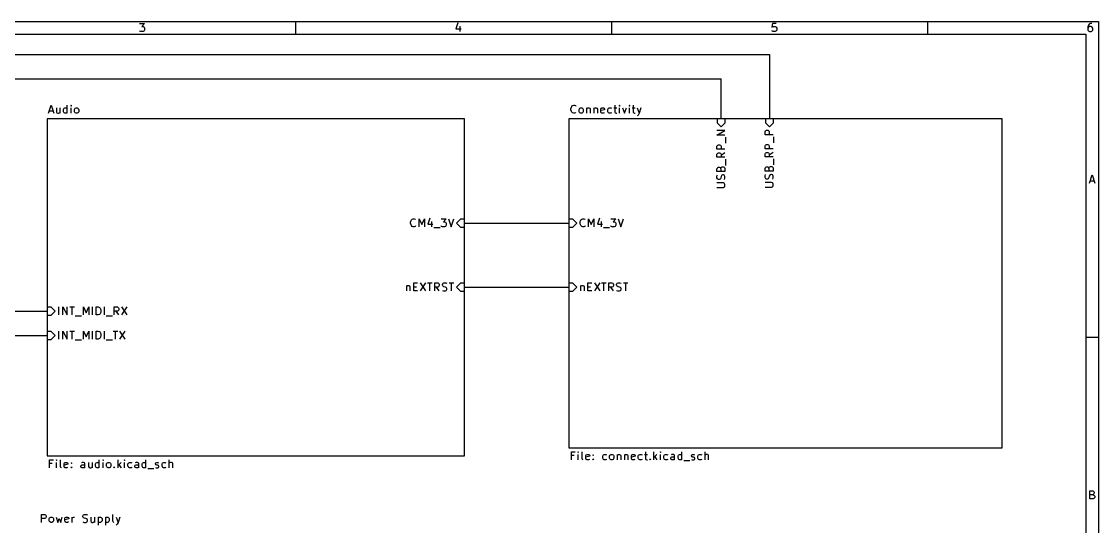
# Model space of a CAD drawing. Extents: x 0.4 to 11.3, y -7.9 to -0.4.
# Drawn here: x 4.59 to 11.3, y -3.54 to -0.39 of the extents above; entities that cross this region are included whole.
import ezdxf

# ---------------------------------------------------------------- set-up
doc = ezdxf.new("R2010")
doc.units = 0
doc.header["$MEASUREMENT"] = 0
for name, color, linetype in [('BROWN2', 54, 'CONTINUOUS'), ('CYAN2', 4, 'CONTINUOUS'), ('GREEN3', 91, 'CONTINUOUS'), ('RED2', 1, 'CONTINUOUS')]:
    doc.layers.add(name, color=color, linetype=linetype)

msp = doc.modelspace()

# ---------------------------------------------------------------- linework, layer by layer
at = {"layer": 'BROWN2', "linetype": 'CONTINUOUS'}
for p, q in [((8.016, -3.1251), (8.016, -3.0751)), ((8.016, -3.0751), (8.0398, -3.0751)), ((8.0589, -3.0751), (8.0565, -3.0774)), ((8.0565, -3.0774), (8.0589, -3.0798)), ((8.0613, -3.0774), (8.0589, -3.0751)), ((8.0589, -3.0751), (8.0589, -3.0798)), ((8.0589, -3.0798), (8.0613, -3.0774)), ((8.0827, -3.1179), (8.0827, -3.0751)), ((8.4779, -3.0751), (8.4779, -3.1179)), ((8.5303, -3.1251), (8.5303, -3.0751)), ((8.5708, -3.0751), (8.5684, -3.0774)), ((8.5684, -3.0774), (8.5708, -3.0798)), ((8.5732, -3.0774), (8.5708, -3.0751)), ((8.5708, -3.0751), (8.5708, -3.0798)), ((8.5708, -3.0798), (8.5732, -3.0774)), ((8.7041, -3.1251), (8.7041, -3.0751)), ((8.8493, -3.1251), (8.8493, -3.0751)), ((4.766, -3.1751), (4.766, -3.1251)), ((4.766, -3.1251), (4.7898, -3.1251)), ((4.7827, -3.1489), (4.766, -3.1489)), ((4.8089, -3.1251), (4.8065, -3.1274)), ((4.8065, -3.1274), (4.8089, -3.1298)), ((4.8113, -3.1274), (4.8089, -3.1251)), ((4.8089, -3.1251), (4.8089, -3.1298)), ((4.8089, -3.1298), (4.8113, -3.1274)), ((4.8089, -3.1751), (4.8089, -3.1417)), ((4.8327, -3.1679), (4.8327, -3.1251)), ((4.8565, -3.1489), (4.8589, -3.1441)), ((4.8565, -3.1679), (4.8565, -3.1489)), ((4.8589, -3.1441), (4.8636, -3.1417)), ((4.8636, -3.1417), (4.8732, -3.1417)), ((4.8732, -3.1417), (4.8779, -3.1441)), ((4.8779, -3.1441), (4.8803, -3.1489)), ((4.8803, -3.1489), (4.8803, -3.1536)), ((4.8994, -3.1465), (4.9017, -3.1441)), ((4.9017, -3.1489), (4.8994, -3.1465)), ((4.9017, -3.1441), (4.9041, -3.1465)), ((4.9017, -3.1441), (4.9017, -3.1489)), ((4.9041, -3.1465), (4.9017, -3.1489)), ((4.9684, -3.1417), (4.9636, -3.1441)), ((4.9779, -3.1417), (4.9684, -3.1417)), ((4.9827, -3.1441), (4.9779, -3.1417)), ((4.9851, -3.1489), (4.9827, -3.1441)), ((4.9851, -3.1751), (4.9851, -3.1489)), ((5.0089, -3.1417), (5.0089, -3.1679)), ((5.0303, -3.1417), (5.0303, -3.1751)), ((5.0517, -3.1513), (5.0541, -3.1465)), ((5.0517, -3.1655), (5.0517, -3.1513)), ((5.0541, -3.1465), (5.0565, -3.1441)), ((5.0565, -3.1441), (5.0613, -3.1417)), ((5.0613, -3.1417), (5.0708, -3.1417)), ((5.0708, -3.1417), (5.0755, -3.1441)), ((5.0755, -3.1751), (5.0755, -3.1251)), ((5.0993, -3.1251), (5.097, -3.1274)), ((5.097, -3.1274), (5.0993, -3.1298)), ((5.1017, -3.1274), (5.0993, -3.1251)), ((5.0993, -3.1251), (5.0993, -3.1298)), ((5.0993, -3.1298), (5.1017, -3.1274)), ((5.0993, -3.1751), (5.0993, -3.1417)), ((5.1208, -3.1513), (5.1232, -3.1465)), ((5.1208, -3.1655), (5.1208, -3.1513)), ((5.1232, -3.1465), (5.1255, -3.1441)), ((5.1255, -3.1441), (5.1303, -3.1417)), ((5.1303, -3.1417), (5.1374, -3.1417)), ((5.1374, -3.1417), (5.1422, -3.1441)), ((5.1422, -3.1441), (5.1446, -3.1465)), ((5.1446, -3.1465), (5.147, -3.1513)), ((5.147, -3.1513), (5.147, -3.1655)), ((5.1922, -3.1751), (5.1922, -3.1251)), ((5.2112, -3.1417), (5.1922, -3.1608)), ((5.2327, -3.1251), (5.2303, -3.1274)), ((5.2303, -3.1274), (5.2327, -3.1298)), ((5.2351, -3.1274), (5.2327, -3.1251)), ((5.2327, -3.1251), (5.2327, -3.1298)), ((5.2327, -3.1298), (5.2351, -3.1274)), ((5.2327, -3.1751), (5.2327, -3.1417)), ((5.2541, -3.1513), (5.2565, -3.1465)), ((5.2541, -3.1655), (5.2541, -3.1513)), ((5.2565, -3.1465), (5.2589, -3.1441)), ((5.2589, -3.1441), (5.2636, -3.1417)), ((5.2636, -3.1417), (5.2732, -3.1417)), ((5.2732, -3.1417), (5.2779, -3.1441)), ((5.3041, -3.1417), (5.2993, -3.1441)), ((5.3136, -3.1417), (5.3041, -3.1417)), ((5.3184, -3.1441), (5.3136, -3.1417)), ((5.3208, -3.1489), (5.3184, -3.1441)), ((5.3208, -3.1751), (5.3208, -3.1489)), ((5.3422, -3.1513), (5.3446, -3.1465)), ((5.3422, -3.1655), (5.3422, -3.1513)), ((5.3446, -3.1465), (5.347, -3.1441)), ((5.347, -3.1441), (5.3517, -3.1417)), ((5.3517, -3.1417), (5.3613, -3.1417)), ((5.3613, -3.1417), (5.366, -3.1441)), ((5.366, -3.1751), (5.366, -3.1251)), ((5.4255, -3.1489), (5.4279, -3.1441)), ((5.4255, -3.1513), (5.4255, -3.1489)), ((5.4279, -3.156), (5.4255, -3.1513)), ((5.4279, -3.1441), (5.4327, -3.1417)), ((5.4327, -3.1417), (5.4398, -3.1417)), ((5.4398, -3.1417), (5.4446, -3.1441)), ((5.466, -3.1513), (5.4684, -3.1465)), ((5.466, -3.1655), (5.466, -3.1513)), ((5.4684, -3.1465), (5.4708, -3.1441)), ((5.4708, -3.1441), (5.4755, -3.1417)), ((5.4755, -3.1417), (5.4851, -3.1417)), ((5.4851, -3.1417), (5.4898, -3.1441)), ((5.5112, -3.1751), (5.5112, -3.1251)), ((5.5136, -3.1441), (5.5112, -3.1465)), ((5.5184, -3.1417), (5.5136, -3.1441)), ((5.5255, -3.1417), (5.5184, -3.1417)), ((5.5303, -3.1441), (5.5255, -3.1417)), ((5.5327, -3.1489), (5.5303, -3.1441)), ((5.5327, -3.1751), (5.5327, -3.1489)), ((8.0327, -3.0989), (8.016, -3.0989)), ((8.0589, -3.1251), (8.0589, -3.0917)), ((8.0851, -3.1227), (8.0827, -3.1179)), ((8.0898, -3.1251), (8.0851, -3.1227)), ((8.1065, -3.0989), (8.1089, -3.0941)), ((8.1065, -3.1179), (8.1065, -3.0989)), ((8.1303, -3.1036), (8.1065, -3.1084)), ((8.1089, -3.1227), (8.1065, -3.1179)), ((8.1089, -3.0941), (8.1136, -3.0917)), ((8.1136, -3.1251), (8.1089, -3.1227)), ((8.1136, -3.0917), (8.1232, -3.0917)), ((8.1232, -3.1251), (8.1136, -3.1251)), ((8.1232, -3.0917), (8.1279, -3.0941)), ((8.1279, -3.1227), (8.1232, -3.1251)), ((8.1279, -3.0941), (8.1303, -3.0989)), ((8.1303, -3.0989), (8.1303, -3.1036)), ((8.1494, -3.0965), (8.1517, -3.0941)), ((8.1517, -3.0989), (8.1494, -3.0965)), ((8.1494, -3.1227), (8.1517, -3.1203)), ((8.1517, -3.1251), (8.1494, -3.1227)), ((8.1517, -3.0941), (8.1541, -3.0965)), ((8.1517, -3.0941), (8.1517, -3.0989)), ((8.1541, -3.0965), (8.1517, -3.0989)), ((8.1517, -3.1203), (8.1541, -3.1227)), ((8.1517, -3.1203), (8.1517, -3.1251)), ((8.1541, -3.1227), (8.1517, -3.1251)), ((8.2113, -3.1013), (8.2136, -3.0965)), ((8.2113, -3.1155), (8.2113, -3.1013)), ((8.2136, -3.1203), (8.2113, -3.1155)), ((8.2136, -3.0965), (8.216, -3.0941)), ((8.216, -3.1227), (8.2136, -3.1203)), ((8.216, -3.0941), (8.2208, -3.0917)), ((8.2208, -3.1251), (8.216, -3.1227)), ((8.2208, -3.0917), (8.2303, -3.0917)), ((8.2303, -3.1251), (8.2208, -3.1251)), ((8.2303, -3.0917), (8.2351, -3.0941)), ((8.2351, -3.1227), (8.2303, -3.1251)), ((8.2541, -3.1013), (8.2565, -3.0965)), ((8.2541, -3.1155), (8.2541, -3.1013)), ((8.2565, -3.1203), (8.2541, -3.1155)), ((8.2565, -3.0965), (8.2589, -3.0941)), ((8.2589, -3.1227), (8.2565, -3.1203)), ((8.2589, -3.0941), (8.2636, -3.0917)), ((8.2636, -3.1251), (8.2589, -3.1227)), ((8.2636, -3.0917), (8.2708, -3.0917)), ((8.2708, -3.1251), (8.2636, -3.1251)), ((8.2708, -3.0917), (8.2755, -3.0941)), ((8.2755, -3.1227), (8.2708, -3.1251)), ((8.2755, -3.0941), (8.2779, -3.0965)), ((8.2779, -3.1203), (8.2755, -3.1227)), ((8.2779, -3.0965), (8.2803, -3.1013)), ((8.2803, -3.1155), (8.2779, -3.1203)), ((8.2803, -3.1013), (8.2803, -3.1155)), ((8.3017, -3.0917), (8.3017, -3.1251)), ((8.3017, -3.0965), (8.3041, -3.0941)), ((8.3041, -3.0941), (8.3089, -3.0917)), ((8.3089, -3.0917), (8.316, -3.0917)), ((8.316, -3.0917), (8.3208, -3.0941)), ((8.3208, -3.0941), (8.3232, -3.0989)), ((8.3232, -3.0989), (8.3232, -3.1251)), ((8.347, -3.0917), (8.347, -3.1251)), ((8.347, -3.0965), (8.3493, -3.0941)), ((8.3493, -3.0941), (8.3541, -3.0917)), ((8.3541, -3.0917), (8.3613, -3.0917)), ((8.3613, -3.0917), (8.366, -3.0941)), ((8.366, -3.0941), (8.3684, -3.0989)), ((8.3684, -3.0989), (8.3684, -3.1251)), ((8.3898, -3.0989), (8.3922, -3.0941)), ((8.3898, -3.1179), (8.3898, -3.0989)), ((8.4136, -3.1036), (8.3898, -3.1084)), ((8.3922, -3.1227), (8.3898, -3.1179)), ((8.3922, -3.0941), (8.397, -3.0917)), ((8.397, -3.1251), (8.3922, -3.1227)), ((8.397, -3.0917), (8.4065, -3.0917)), ((8.4065, -3.1251), (8.397, -3.1251)), ((8.4065, -3.0917), (8.4112, -3.0941)), ((8.4112, -3.1227), (8.4065, -3.1251)), ((8.4112, -3.0941), (8.4136, -3.0989)), ((8.4136, -3.0989), (8.4136, -3.1036)), ((8.4327, -3.1013), (8.4351, -3.0965)), ((8.4327, -3.1155), (8.4327, -3.1013)), ((8.4351, -3.1203), (8.4327, -3.1155)), ((8.4351, -3.0965), (8.4374, -3.0941)), ((8.4374, -3.1227), (8.4351, -3.1203)), ((8.4374, -3.0941), (8.4422, -3.0917)), ((8.4422, -3.1251), (8.4374, -3.1227)), ((8.4422, -3.0917), (8.4517, -3.0917)), ((8.4517, -3.1251), (8.4422, -3.1251)), ((8.4517, -3.0917), (8.4565, -3.0941)), ((8.4565, -3.1227), (8.4517, -3.1251)), ((8.4708, -3.0917), (8.4898, -3.0917)), ((8.4779, -3.1179), (8.4803, -3.1227)), ((8.4803, -3.1227), (8.4851, -3.1251)), ((8.4851, -3.1251), (8.4898, -3.1251)), ((8.5041, -3.1227), (8.5065, -3.1203)), ((8.5065, -3.1251), (8.5041, -3.1227)), ((8.5065, -3.1203), (8.5089, -3.1227)), ((8.5065, -3.1203), (8.5065, -3.1251)), ((8.5089, -3.1227), (8.5065, -3.1251)), ((8.5493, -3.0917), (8.5303, -3.1108)), ((8.5351, -3.106), (8.5493, -3.1251)), ((8.5708, -3.1251), (8.5708, -3.0917)), ((8.5922, -3.1013), (8.5946, -3.0965)), ((8.5922, -3.1155), (8.5922, -3.1013)), ((8.5946, -3.1203), (8.5922, -3.1155)), ((8.5946, -3.0965), (8.597, -3.0941)), ((8.597, -3.1227), (8.5946, -3.1203)), ((8.597, -3.0941), (8.6017, -3.0917)), ((8.6017, -3.1251), (8.597, -3.1227)), ((8.6017, -3.0917), (8.6113, -3.0917)), ((8.6113, -3.1251), (8.6017, -3.1251)), ((8.6113, -3.0917), (8.616, -3.0941)), ((8.616, -3.1227), (8.6113, -3.1251)), ((8.6351, -3.1132), (8.6374, -3.1084)), ((8.6351, -3.1179), (8.6351, -3.1132)), ((8.6374, -3.1227), (8.6351, -3.1179)), ((8.6422, -3.0917), (8.6374, -3.0941)), ((8.6374, -3.1084), (8.6422, -3.106)), ((8.6422, -3.1251), (8.6374, -3.1227)), ((8.6517, -3.0917), (8.6422, -3.0917)), ((8.6422, -3.106), (8.6541, -3.106)), ((8.6541, -3.1251), (8.6422, -3.1251)), ((8.6565, -3.0941), (8.6517, -3.0917)), ((8.6541, -3.106), (8.6589, -3.1036)), ((8.6589, -3.1227), (8.6541, -3.1251)), ((8.6589, -3.0989), (8.6565, -3.0941)), ((8.6589, -3.1251), (8.6589, -3.0989)), ((8.6803, -3.1013), (8.6827, -3.0965)), ((8.6803, -3.1155), (8.6803, -3.1013)), ((8.6827, -3.1203), (8.6803, -3.1155)), ((8.6827, -3.0965), (8.6851, -3.0941)), ((8.6851, -3.1227), (8.6827, -3.1203)), ((8.6851, -3.0941), (8.6898, -3.0917)), ((8.6898, -3.1251), (8.6851, -3.1227)), ((8.6898, -3.0917), (8.6994, -3.0917)), ((8.6994, -3.1251), (8.6898, -3.1251)), ((8.6994, -3.0917), (8.7041, -3.0941)), ((8.7041, -3.1227), (8.6994, -3.1251)), ((8.716, -3.1298), (8.7541, -3.1298)), ((8.7636, -3.0989), (8.766, -3.0941)), ((8.7636, -3.1013), (8.7636, -3.0989)), ((8.766, -3.106), (8.7636, -3.1013)), ((8.7636, -3.1227), (8.7684, -3.1251)), ((8.766, -3.0941), (8.7708, -3.0917)), ((8.7708, -3.1084), (8.766, -3.106)), ((8.7684, -3.1251), (8.7779, -3.1251)), ((8.7708, -3.0917), (8.7779, -3.0917)), ((8.7779, -3.1084), (8.7708, -3.1084)), ((8.7779, -3.0917), (8.7827, -3.0941)), ((8.7827, -3.1108), (8.7779, -3.1084)), ((8.7779, -3.1251), (8.7827, -3.1227)), ((8.7851, -3.1155), (8.7827, -3.1108)), ((8.7827, -3.1227), (8.7851, -3.1179)), ((8.7851, -3.1179), (8.7851, -3.1155)), ((8.8041, -3.1013), (8.8065, -3.0965)), ((8.8041, -3.1155), (8.8041, -3.1013)), ((8.8065, -3.1203), (8.8041, -3.1155)), ((8.8065, -3.0965), (8.8089, -3.0941)), ((8.8089, -3.1227), (8.8065, -3.1203)), ((8.8089, -3.0941), (8.8136, -3.0917)), ((8.8136, -3.1251), (8.8089, -3.1227)), ((8.8136, -3.0917), (8.8232, -3.0917)), ((8.8232, -3.1251), (8.8136, -3.1251)), ((8.8232, -3.0917), (8.8279, -3.0941)), ((8.8279, -3.1227), (8.8232, -3.1251)), ((8.8517, -3.0941), (8.8493, -3.0965)), ((8.8565, -3.0917), (8.8517, -3.0941)), ((8.8636, -3.0917), (8.8565, -3.0917)), ((8.8684, -3.0941), (8.8636, -3.0917)), ((8.8708, -3.0989), (8.8684, -3.0941)), ((8.8708, -3.1251), (8.8708, -3.0989)), ((4.8351, -3.1727), (4.8327, -3.1679)), ((4.8398, -3.1751), (4.8351, -3.1727)), ((4.8803, -3.1536), (4.8565, -3.1584)), ((4.8589, -3.1727), (4.8565, -3.1679)), ((4.8636, -3.1751), (4.8589, -3.1727)), ((4.8732, -3.1751), (4.8636, -3.1751)), ((4.8779, -3.1727), (4.8732, -3.1751)), ((4.8994, -3.1727), (4.9017, -3.1703)), ((4.9017, -3.1751), (4.8994, -3.1727)), ((4.9017, -3.1703), (4.9041, -3.1727)), ((4.9017, -3.1703), (4.9017, -3.1751)), ((4.9041, -3.1727), (4.9017, -3.1751)), ((4.9613, -3.1632), (4.9636, -3.1584)), ((4.9613, -3.1679), (4.9613, -3.1632)), ((4.9636, -3.1727), (4.9613, -3.1679)), ((4.9636, -3.1584), (4.9684, -3.156)), ((4.9684, -3.1751), (4.9636, -3.1727)), ((4.9684, -3.156), (4.9803, -3.156)), ((4.9803, -3.1751), (4.9684, -3.1751)), ((4.9803, -3.156), (4.9851, -3.1536)), ((4.9851, -3.1727), (4.9803, -3.1751)), ((5.0089, -3.1679), (5.0113, -3.1727)), ((5.0113, -3.1727), (5.016, -3.1751)), ((5.016, -3.1751), (5.0232, -3.1751)), ((5.0232, -3.1751), (5.0279, -3.1727)), ((5.0279, -3.1727), (5.0303, -3.1703)), ((5.0541, -3.1703), (5.0517, -3.1655)), ((5.0565, -3.1727), (5.0541, -3.1703)), ((5.0613, -3.1751), (5.0565, -3.1727)), ((5.0708, -3.1751), (5.0613, -3.1751)), ((5.0755, -3.1727), (5.0708, -3.1751)), ((5.1232, -3.1703), (5.1208, -3.1655)), ((5.1255, -3.1727), (5.1232, -3.1703)), ((5.1303, -3.1751), (5.1255, -3.1727)), ((5.1374, -3.1751), (5.1303, -3.1751)), ((5.1422, -3.1727), (5.1374, -3.1751)), ((5.1446, -3.1703), (5.1422, -3.1727)), ((5.147, -3.1655), (5.1446, -3.1703)), ((5.166, -3.1727), (5.1684, -3.1703)), ((5.1684, -3.1751), (5.166, -3.1727)), ((5.1684, -3.1703), (5.1708, -3.1727)), ((5.1684, -3.1703), (5.1684, -3.1751)), ((5.1708, -3.1727), (5.1684, -3.1751)), ((5.197, -3.156), (5.2112, -3.1751)), ((5.2565, -3.1703), (5.2541, -3.1655)), ((5.2589, -3.1727), (5.2565, -3.1703)), ((5.2636, -3.1751), (5.2589, -3.1727)), ((5.2732, -3.1751), (5.2636, -3.1751)), ((5.2779, -3.1727), (5.2732, -3.1751)), ((5.297, -3.1632), (5.2993, -3.1584)), ((5.297, -3.1679), (5.297, -3.1632)), ((5.2993, -3.1727), (5.297, -3.1679)), ((5.2993, -3.1584), (5.3041, -3.156)), ((5.3041, -3.1751), (5.2993, -3.1727)), ((5.3041, -3.156), (5.316, -3.156)), ((5.316, -3.1751), (5.3041, -3.1751)), ((5.316, -3.156), (5.3208, -3.1536)), ((5.3208, -3.1727), (5.316, -3.1751)), ((5.3446, -3.1703), (5.3422, -3.1655)), ((5.347, -3.1727), (5.3446, -3.1703)), ((5.3517, -3.1751), (5.347, -3.1727)), ((5.3613, -3.1751), (5.3517, -3.1751)), ((5.366, -3.1727), (5.3613, -3.1751)), ((5.3779, -3.1798), (5.416, -3.1798)), ((5.4255, -3.1727), (5.4303, -3.1751)), ((5.4327, -3.1584), (5.4279, -3.156)), ((5.4303, -3.1751), (5.4398, -3.1751)), ((5.4398, -3.1584), (5.4327, -3.1584)), ((5.4446, -3.1608), (5.4398, -3.1584)), ((5.4398, -3.1751), (5.4446, -3.1727)), ((5.447, -3.1655), (5.4446, -3.1608)), ((5.4446, -3.1727), (5.447, -3.1679)), ((5.447, -3.1679), (5.447, -3.1655)), ((5.4684, -3.1703), (5.466, -3.1655)), ((5.4708, -3.1727), (5.4684, -3.1703)), ((5.4755, -3.1751), (5.4708, -3.1727)), ((5.4851, -3.1751), (5.4755, -3.1751)), ((5.4898, -3.1727), (5.4851, -3.1751))]:
    msp.add_line(p, q, dxfattribs=at)
at = {"layer": 'CYAN2', "linetype": 'CONTINUOUS'}
for p, q in [((4.7589, -0.9655), (4.7755, -0.9155)), ((4.7755, -0.9155), (4.7922, -0.9655)), ((4.8089, -0.9322), (4.8089, -0.9584)), ((4.8303, -0.9322), (4.8303, -0.9655)), ((4.8517, -0.9417), (4.8541, -0.937)), ((4.8541, -0.937), (4.8565, -0.9346)), ((4.8565, -0.9346), (4.8613, -0.9322)), ((4.8613, -0.9322), (4.8708, -0.9322)), ((4.8708, -0.9322), (4.8755, -0.9346)), ((4.8755, -0.9655), (4.8755, -0.9155)), ((4.8993, -0.9155), (4.897, -0.9179)), ((4.897, -0.9179), (4.8993, -0.9203)), ((4.9017, -0.9179), (4.8993, -0.9155)), ((4.8993, -0.9155), (4.8993, -0.9203)), ((4.8993, -0.9203), (4.9017, -0.9179)), ((4.8993, -0.9655), (4.8993, -0.9322)), ((4.9208, -0.9417), (4.9232, -0.937)), ((4.9232, -0.937), (4.9255, -0.9346)), ((4.9255, -0.9346), (4.9303, -0.9322)), ((4.9303, -0.9322), (4.9374, -0.9322)), ((4.9374, -0.9322), (4.9422, -0.9346)), ((4.9422, -0.9346), (4.9446, -0.937)), ((4.9446, -0.937), (4.947, -0.9417)), ((8.0136, -0.937), (8.016, -0.9274)), ((8.0136, -0.9441), (8.0136, -0.937)), ((8.016, -0.9274), (8.0184, -0.9227)), ((8.0184, -0.9227), (8.0232, -0.9179)), ((8.0232, -0.9179), (8.0303, -0.9155)), ((8.0303, -0.9155), (8.0351, -0.9155)), ((8.0351, -0.9155), (8.0422, -0.9179)), ((8.0422, -0.9179), (8.0446, -0.9203)), ((8.0636, -0.9417), (8.066, -0.937)), ((8.066, -0.937), (8.0684, -0.9346)), ((8.0684, -0.9346), (8.0732, -0.9322)), ((8.0732, -0.9322), (8.0803, -0.9322)), ((8.0803, -0.9322), (8.0851, -0.9346)), ((8.0851, -0.9346), (8.0874, -0.937)), ((8.0874, -0.937), (8.0898, -0.9417)), ((8.1112, -0.9322), (8.1112, -0.9655)), ((8.1112, -0.937), (8.1136, -0.9346)), ((8.1136, -0.9346), (8.1184, -0.9322)), ((8.1184, -0.9322), (8.1255, -0.9322)), ((8.1255, -0.9322), (8.1303, -0.9346)), ((8.1303, -0.9346), (8.1327, -0.9393)), ((8.1565, -0.9322), (8.1565, -0.9655)), ((8.1565, -0.937), (8.1589, -0.9346)), ((8.1589, -0.9346), (8.1636, -0.9322)), ((8.1636, -0.9322), (8.1708, -0.9322)), ((8.1708, -0.9322), (8.1755, -0.9346)), ((8.1755, -0.9346), (8.1779, -0.9393)), ((8.1993, -0.9393), (8.2017, -0.9346)), ((8.2017, -0.9346), (8.2065, -0.9322)), ((8.2065, -0.9322), (8.216, -0.9322)), ((8.216, -0.9322), (8.2208, -0.9346)), ((8.2208, -0.9346), (8.2231, -0.9393)), ((8.2422, -0.9417), (8.2446, -0.937)), ((8.2446, -0.937), (8.247, -0.9346)), ((8.247, -0.9346), (8.2517, -0.9322)), ((8.2517, -0.9322), (8.2612, -0.9322)), ((8.2612, -0.9322), (8.266, -0.9346)), ((8.2803, -0.9322), (8.2993, -0.9322)), ((8.2874, -0.9155), (8.2874, -0.9584)), ((8.316, -0.9155), (8.3136, -0.9179)), ((8.3136, -0.9179), (8.316, -0.9203)), ((8.3184, -0.9179), (8.316, -0.9155)), ((8.316, -0.9155), (8.316, -0.9203)), ((8.316, -0.9203), (8.3184, -0.9179)), ((8.316, -0.9655), (8.316, -0.9322)), ((8.3351, -0.9322), (8.347, -0.9655)), ((8.347, -0.9655), (8.3589, -0.9322)), ((8.3779, -0.9155), (8.3755, -0.9179)), ((8.3755, -0.9179), (8.3779, -0.9203)), ((8.3803, -0.9179), (8.3779, -0.9155)), ((8.3779, -0.9155), (8.3779, -0.9203)), ((8.3779, -0.9203), (8.3803, -0.9179)), ((8.3779, -0.9655), (8.3779, -0.9322)), ((8.3946, -0.9322), (8.4136, -0.9322)), ((8.4017, -0.9155), (8.4017, -0.9584)), ((8.4255, -0.9322), (8.4374, -0.9655)), ((8.4493, -0.9322), (8.4374, -0.9655)), ((4.7636, -0.9513), (4.7874, -0.9513)), ((4.8089, -0.9584), (4.8113, -0.9632)), ((4.8113, -0.9632), (4.816, -0.9655)), ((4.816, -0.9655), (4.8232, -0.9655)), ((4.8232, -0.9655), (4.8279, -0.9632)), ((4.8279, -0.9632), (4.8303, -0.9608)), ((4.8517, -0.956), (4.8517, -0.9417)), ((4.8541, -0.9608), (4.8517, -0.956)), ((4.8565, -0.9632), (4.8541, -0.9608)), ((4.8613, -0.9655), (4.8565, -0.9632)), ((4.8708, -0.9655), (4.8613, -0.9655)), ((4.8755, -0.9632), (4.8708, -0.9655)), ((4.9208, -0.956), (4.9208, -0.9417)), ((4.9232, -0.9608), (4.9208, -0.956)), ((4.9255, -0.9632), (4.9232, -0.9608)), ((4.9303, -0.9655), (4.9255, -0.9632)), ((4.9374, -0.9655), (4.9303, -0.9655)), ((4.9422, -0.9632), (4.9374, -0.9655)), ((4.9446, -0.9608), (4.9422, -0.9632)), ((4.947, -0.956), (4.9446, -0.9608)), ((4.947, -0.9417), (4.947, -0.956)), ((8.016, -0.9536), (8.0136, -0.9441)), ((8.0184, -0.9584), (8.016, -0.9536)), ((8.0232, -0.9632), (8.0184, -0.9584)), ((8.0303, -0.9655), (8.0232, -0.9632)), ((8.0351, -0.9655), (8.0303, -0.9655)), ((8.0422, -0.9632), (8.0351, -0.9655)), ((8.0446, -0.9608), (8.0422, -0.9632)), ((8.0636, -0.956), (8.0636, -0.9417)), ((8.066, -0.9608), (8.0636, -0.956)), ((8.0684, -0.9632), (8.066, -0.9608)), ((8.0732, -0.9655), (8.0684, -0.9632)), ((8.0803, -0.9655), (8.0732, -0.9655)), ((8.0851, -0.9632), (8.0803, -0.9655)), ((8.0874, -0.9608), (8.0851, -0.9632)), ((8.0898, -0.956), (8.0874, -0.9608)), ((8.0898, -0.9417), (8.0898, -0.956)), ((8.1327, -0.9393), (8.1327, -0.9655)), ((8.1779, -0.9393), (8.1779, -0.9655)), ((8.1993, -0.9584), (8.1993, -0.9393)), ((8.2231, -0.9441), (8.1993, -0.9489)), ((8.2017, -0.9632), (8.1993, -0.9584)), ((8.2065, -0.9655), (8.2017, -0.9632)), ((8.216, -0.9655), (8.2065, -0.9655)), ((8.2208, -0.9632), (8.216, -0.9655)), ((8.2231, -0.9393), (8.2231, -0.9441)), ((8.2422, -0.956), (8.2422, -0.9417)), ((8.2446, -0.9608), (8.2422, -0.956)), ((8.247, -0.9632), (8.2446, -0.9608)), ((8.2517, -0.9655), (8.247, -0.9632)), ((8.2612, -0.9655), (8.2517, -0.9655)), ((8.266, -0.9632), (8.2612, -0.9655)), ((8.2874, -0.9584), (8.2898, -0.9632)), ((8.2898, -0.9632), (8.2946, -0.9655)), ((8.2946, -0.9655), (8.2993, -0.9655)), ((8.4017, -0.9584), (8.4041, -0.9632)), ((8.4041, -0.9632), (8.4089, -0.9655)), ((8.4089, -0.9655), (8.4136, -0.9655)), ((8.4303, -0.9798), (8.4255, -0.9822)), ((8.4327, -0.9774), (8.4303, -0.9798)), ((8.4374, -0.9655), (8.4327, -0.9774)), ((8.975, -1), (8.925, -1)), ((8.925, -1), (8.925, -1.025)), ((8.975, -1.025), (8.975, -1)), ((9.275, -1), (9.225, -1)), ((9.225, -1), (9.225, -1.025)), ((9.275, -1.025), (9.275, -1)), ((8.925, -1.025), (8.95, -1.05)), ((8.95, -1.05), (8.975, -1.025)), ((9.225, -1.025), (9.25, -1.05)), ((9.2276, -1.0735), (9.2323, -1.0711)), ((9.2323, -1.0711), (9.2395, -1.0711)), ((9.2395, -1.0711), (9.2442, -1.0735)), ((9.25, -1.05), (9.275, -1.025)), ((8.9228, -1.1021), (8.9728, -1.0735)), ((8.9728, -1.0735), (8.9228, -1.0735)), ((8.9728, -1.1021), (8.9228, -1.1021)), ((8.9776, -1.1521), (8.9776, -1.114)), ((9.2228, -1.0807), (9.2252, -1.0759)), ((9.2228, -1.0997), (9.2228, -1.0807)), ((9.2728, -1.0997), (9.2228, -1.0997)), ((9.2252, -1.0759), (9.2276, -1.0735)), ((9.2442, -1.0735), (9.2466, -1.0759)), ((9.2466, -1.0759), (9.249, -1.0807)), ((9.249, -1.0807), (9.249, -1.0997)), ((9.2776, -1.1497), (9.2776, -1.1116)), ((8.9228, -1.1711), (8.9252, -1.1664)), ((8.9228, -1.1902), (8.9228, -1.1711)), ((8.9728, -1.1902), (8.9228, -1.1902)), ((8.9252, -1.1664), (8.9276, -1.164)), ((8.9276, -1.164), (8.9323, -1.1616)), ((8.9323, -1.1616), (8.9395, -1.1616)), ((8.9395, -1.1616), (8.9442, -1.164)), ((8.9442, -1.164), (8.9466, -1.1664)), ((8.9466, -1.1664), (8.949, -1.1711)), ((8.949, -1.1711), (8.949, -1.1902)), ((9.2228, -1.1688), (9.2252, -1.164)), ((9.2228, -1.1878), (9.2228, -1.1688)), ((9.2728, -1.1878), (9.2228, -1.1878)), ((9.2252, -1.164), (9.2276, -1.1616)), ((9.2276, -1.1616), (9.2323, -1.1592)), ((9.2323, -1.1592), (9.2395, -1.1592)), ((9.2395, -1.1592), (9.2442, -1.1616)), ((9.2442, -1.1616), (9.2466, -1.164)), ((9.2466, -1.164), (9.249, -1.1688)), ((9.249, -1.1688), (9.249, -1.1878)), ((8.9228, -1.2211), (8.9252, -1.2164)), ((8.9228, -1.2402), (8.9228, -1.2211)), ((8.9728, -1.2402), (8.9228, -1.2402)), ((8.9252, -1.2164), (8.9276, -1.214)), ((8.9276, -1.214), (8.9323, -1.2116)), ((8.9323, -1.2116), (8.9395, -1.2116)), ((8.9395, -1.2116), (8.9442, -1.214)), ((8.9442, -1.214), (8.9466, -1.2164)), ((8.9466, -1.2164), (8.949, -1.2211)), ((8.9728, -1.2116), (8.949, -1.2283)), ((8.949, -1.2211), (8.949, -1.2402)), ((8.9776, -1.2902), (8.9776, -1.2521)), ((9.2228, -1.2188), (9.2252, -1.214)), ((9.2228, -1.2378), (9.2228, -1.2188)), ((9.2728, -1.2378), (9.2228, -1.2378)), ((9.2252, -1.214), (9.2276, -1.2116)), ((9.2276, -1.2116), (9.2323, -1.2092)), ((9.2323, -1.2092), (9.2395, -1.2092)), ((9.2395, -1.2092), (9.2442, -1.2116)), ((9.2442, -1.2116), (9.2466, -1.214)), ((9.2466, -1.214), (9.249, -1.2188)), ((9.2728, -1.2092), (9.249, -1.2259)), ((9.249, -1.2188), (9.249, -1.2378)), ((9.2776, -1.2878), (9.2776, -1.2497)), ((8.9228, -1.3116), (8.9252, -1.3068)), ((8.9228, -1.3283), (8.9228, -1.3116)), ((8.9728, -1.3283), (8.9228, -1.3283)), ((8.9252, -1.3068), (8.9276, -1.3045)), ((8.9276, -1.3045), (8.9323, -1.3021)), ((8.9323, -1.3021), (8.9371, -1.3021)), ((8.9371, -1.3021), (8.9419, -1.3045)), ((8.9419, -1.3045), (8.9442, -1.3068)), ((8.9442, -1.3068), (8.9466, -1.3116)), ((8.9466, -1.3116), (8.949, -1.3045)), ((8.9466, -1.3116), (8.9466, -1.3283)), ((8.949, -1.3045), (8.9514, -1.3021)), ((8.9514, -1.3021), (8.9561, -1.2997)), ((8.9561, -1.2997), (8.9633, -1.2997)), ((8.9633, -1.2997), (8.968, -1.3021)), ((8.968, -1.3021), (8.9704, -1.3045)), ((8.9704, -1.3045), (8.9728, -1.3092)), ((8.9728, -1.3092), (8.9728, -1.3283)), ((9.2228, -1.3092), (9.2252, -1.3045)), ((9.2228, -1.3259), (9.2228, -1.3092)), ((9.2728, -1.3259), (9.2228, -1.3259)), ((9.2252, -1.3045), (9.2276, -1.3021)), ((9.2276, -1.3021), (9.2323, -1.2997)), ((9.2323, -1.2997), (9.2371, -1.2997)), ((9.2371, -1.2997), (9.2419, -1.3021)), ((9.2419, -1.3021), (9.2442, -1.3045)), ((9.2442, -1.3045), (9.2466, -1.3092)), ((9.2466, -1.3092), (9.249, -1.3021)), ((9.2466, -1.3092), (9.2466, -1.3259)), ((9.249, -1.3021), (9.2514, -1.2997)), ((9.2514, -1.2997), (9.2561, -1.2973)), ((9.2561, -1.2973), (9.2633, -1.2973)), ((9.2633, -1.2973), (9.268, -1.2997)), ((9.268, -1.2997), (9.2704, -1.3021)), ((9.2704, -1.3021), (9.2728, -1.3068)), ((9.2728, -1.3068), (9.2728, -1.3259)), ((8.9228, -1.3568), (8.9252, -1.3497)), ((8.9228, -1.3687), (8.9228, -1.3568)), ((8.9252, -1.3735), (8.9228, -1.3687)), ((8.9633, -1.3997), (8.9228, -1.3997)), ((8.9276, -1.3759), (8.9252, -1.3735)), ((8.9323, -1.3783), (8.9276, -1.3759)), ((8.9371, -1.3783), (8.9323, -1.3783)), ((8.9419, -1.3759), (8.9371, -1.3783)), ((8.9442, -1.3735), (8.9419, -1.3759)), ((8.9466, -1.3687), (8.9442, -1.3735)), ((8.949, -1.3592), (8.9466, -1.3687)), ((8.9514, -1.3545), (8.949, -1.3592)), ((8.9538, -1.3521), (8.9514, -1.3545)), ((8.9585, -1.3497), (8.9538, -1.3521)), ((8.9633, -1.3497), (8.9585, -1.3497)), ((8.968, -1.3521), (8.9633, -1.3497)), ((8.968, -1.4021), (8.9633, -1.3997)), ((8.9704, -1.3545), (8.968, -1.3521)), ((8.9704, -1.4045), (8.968, -1.4021)), ((8.9728, -1.3592), (8.9704, -1.3545)), ((8.9704, -1.3783), (8.9728, -1.3711)), ((8.9728, -1.4092), (8.9704, -1.4045)), ((8.9728, -1.3711), (8.9728, -1.3592)), ((9.2228, -1.3545), (9.2252, -1.3473)), ((9.2228, -1.3664), (9.2228, -1.3545)), ((9.2252, -1.3711), (9.2228, -1.3664)), ((9.2633, -1.3973), (9.2228, -1.3973)), ((9.2276, -1.3735), (9.2252, -1.3711)), ((9.2323, -1.3759), (9.2276, -1.3735)), ((9.2371, -1.3759), (9.2323, -1.3759)), ((9.2419, -1.3735), (9.2371, -1.3759)), ((9.2442, -1.3711), (9.2419, -1.3735)), ((9.2466, -1.3664), (9.2442, -1.3711)), ((9.249, -1.3568), (9.2466, -1.3664)), ((9.2514, -1.3521), (9.249, -1.3568)), ((9.2538, -1.3497), (9.2514, -1.3521)), ((9.2585, -1.3473), (9.2538, -1.3497)), ((9.2633, -1.3473), (9.2585, -1.3473)), ((9.268, -1.3497), (9.2633, -1.3473)), ((9.268, -1.3997), (9.2633, -1.3973)), ((9.2704, -1.3521), (9.268, -1.3497)), ((9.2704, -1.4021), (9.268, -1.3997)), ((9.2728, -1.3568), (9.2704, -1.3521)), ((9.2704, -1.3759), (9.2728, -1.3687)), ((9.2728, -1.4068), (9.2704, -1.4021)), ((9.2728, -1.3687), (9.2728, -1.3568)), ((9.2728, -1.4164), (9.2728, -1.4068)), ((8.9228, -1.4283), (8.9633, -1.4283)), ((8.9633, -1.4283), (8.968, -1.4259)), ((8.968, -1.4259), (8.9704, -1.4235)), ((8.9704, -1.4235), (8.9728, -1.4188)), ((8.9728, -1.4188), (8.9728, -1.4092)), ((9.2228, -1.4259), (9.2633, -1.4259)), ((9.2633, -1.4259), (9.268, -1.4235)), ((9.268, -1.4235), (9.2704, -1.4211)), ((9.2704, -1.4211), (9.2728, -1.4164)), ((7.0146, -1.6442), (7.017, -1.6347)), ((7.0146, -1.6514), (7.0146, -1.6442)), ((7.017, -1.6609), (7.0146, -1.6514)), ((7.017, -1.6347), (7.0193, -1.6299)), ((7.0193, -1.6657), (7.017, -1.6609)), ((7.0193, -1.6299), (7.0241, -1.6252)), ((7.0241, -1.6704), (7.0193, -1.6657)), ((7.0241, -1.6252), (7.0312, -1.6228)), ((7.0312, -1.6728), (7.0241, -1.6704)), ((7.0312, -1.6228), (7.036, -1.6228)), ((7.036, -1.6728), (7.0312, -1.6728)), ((7.036, -1.6228), (7.0432, -1.6252)), ((7.0432, -1.6704), (7.036, -1.6728)), ((7.0432, -1.6252), (7.0455, -1.6276)), ((7.0455, -1.668), (7.0432, -1.6704)), ((7.067, -1.6728), (7.067, -1.6228)), ((7.067, -1.6228), (7.0836, -1.6585)), ((7.0836, -1.6585), (7.1003, -1.6228)), ((7.1003, -1.6228), (7.1003, -1.6728)), ((7.1336, -1.6204), (7.1217, -1.6561)), ((7.1217, -1.6561), (7.1527, -1.6561)), ((7.1455, -1.6395), (7.1455, -1.6728)), ((7.2051, -1.6228), (7.236, -1.6228)), ((7.2074, -1.6704), (7.2051, -1.668)), ((7.2122, -1.6728), (7.2074, -1.6704)), ((7.2265, -1.6728), (7.2122, -1.6728)), ((7.236, -1.6228), (7.2193, -1.6419)), ((7.2193, -1.6419), (7.2265, -1.6419)), ((7.2265, -1.6419), (7.2312, -1.6442)), ((7.2312, -1.6704), (7.2265, -1.6728)), ((7.2312, -1.6442), (7.2336, -1.6466)), ((7.2336, -1.668), (7.2312, -1.6704)), ((7.2336, -1.6466), (7.236, -1.6514)), ((7.236, -1.6633), (7.2336, -1.668)), ((7.236, -1.6514), (7.236, -1.6633)), ((7.2503, -1.6228), (7.267, -1.6728)), ((7.267, -1.6728), (7.2836, -1.6228)), ((7.325, -1.625), (7.3, -1.65)), ((7.3, -1.65), (7.325, -1.675)), ((7.35, -1.625), (7.325, -1.625)), ((7.325, -1.675), (7.35, -1.675)), ((7.35, -1.675), (7.35, -1.625)), ((8.025, -1.625), (8, -1.625)), ((8, -1.625), (8, -1.675)), ((8, -1.675), (8.025, -1.675)), ((8.05, -1.65), (8.025, -1.625)), ((8.025, -1.675), (8.05, -1.65)), ((8.0711, -1.6442), (8.0735, -1.6347)), ((8.0711, -1.6514), (8.0711, -1.6442)), ((8.0735, -1.6609), (8.0711, -1.6514)), ((8.0735, -1.6347), (8.0759, -1.6299)), ((8.0759, -1.6657), (8.0735, -1.6609)), ((8.0759, -1.6299), (8.0807, -1.6252)), ((8.0807, -1.6704), (8.0759, -1.6657)), ((8.0807, -1.6252), (8.0878, -1.6228)), ((8.0878, -1.6728), (8.0807, -1.6704)), ((8.0878, -1.6228), (8.0926, -1.6228)), ((8.0926, -1.6728), (8.0878, -1.6728)), ((8.0926, -1.6228), (8.0997, -1.6252)), ((8.0997, -1.6704), (8.0926, -1.6728)), ((8.0997, -1.6252), (8.1021, -1.6276)), ((8.1021, -1.668), (8.0997, -1.6704)), ((8.1235, -1.6728), (8.1235, -1.6228)), ((8.1235, -1.6228), (8.1402, -1.6585)), ((8.1402, -1.6585), (8.1568, -1.6228)), ((8.1568, -1.6228), (8.1568, -1.6728)), ((8.1902, -1.6204), (8.1783, -1.6561)), ((8.1783, -1.6561), (8.2092, -1.6561)), ((8.2021, -1.6395), (8.2021, -1.6728)), ((8.2616, -1.6228), (8.2926, -1.6228)), ((8.264, -1.6704), (8.2616, -1.668)), ((8.2687, -1.6728), (8.264, -1.6704)), ((8.283, -1.6728), (8.2687, -1.6728)), ((8.2926, -1.6228), (8.2759, -1.6419)), ((8.2759, -1.6419), (8.283, -1.6419)), ((8.283, -1.6419), (8.2878, -1.6442)), ((8.2878, -1.6704), (8.283, -1.6728)), ((8.2878, -1.6442), (8.2902, -1.6466)), ((8.2902, -1.668), (8.2878, -1.6704)), ((8.2902, -1.6466), (8.2926, -1.6514)), ((8.2926, -1.6633), (8.2902, -1.668)), ((8.2926, -1.6514), (8.2926, -1.6633)), ((8.3068, -1.6228), (8.3235, -1.6728)), ((8.3235, -1.6728), (8.3402, -1.6228)), ((7.1598, -1.6776), (7.1979, -1.6776)), ((8.2164, -1.6776), (8.2545, -1.6776)), ((6.9884, -2.0395), (6.9884, -2.0728)), ((6.9884, -2.0442), (6.9908, -2.0419)), ((6.9908, -2.0419), (6.9955, -2.0395)), ((6.9955, -2.0395), (7.0027, -2.0395)), ((7.0027, -2.0395), (7.0074, -2.0419)), ((7.0074, -2.0419), (7.0098, -2.0466)), ((7.0098, -2.0466), (7.0098, -2.0728)), ((7.0336, -2.0728), (7.0336, -2.0228)), ((7.0336, -2.0228), (7.0574, -2.0228)), ((7.0336, -2.0466), (7.0503, -2.0466)), ((7.0574, -2.0728), (7.0336, -2.0728)), ((7.0741, -2.0228), (7.1074, -2.0728)), ((7.1074, -2.0228), (7.0741, -2.0728)), ((7.1193, -2.0228), (7.1479, -2.0228)), ((7.1336, -2.0728), (7.1336, -2.0228)), ((7.1646, -2.0728), (7.1646, -2.0228)), ((7.1646, -2.0228), (7.1836, -2.0228)), ((7.1836, -2.049), (7.1646, -2.049)), ((7.1931, -2.0728), (7.1765, -2.049)), ((7.1836, -2.0228), (7.1884, -2.0252)), ((7.1884, -2.0466), (7.1836, -2.049)), ((7.1884, -2.0252), (7.1908, -2.0276)), ((7.1908, -2.0442), (7.1884, -2.0466)), ((7.1908, -2.0276), (7.1931, -2.0323)), ((7.1931, -2.0395), (7.1908, -2.0442)), ((7.1931, -2.0323), (7.1931, -2.0395)), ((7.2122, -2.0323), (7.2146, -2.0276)), ((7.2122, -2.0371), (7.2122, -2.0323)), ((7.2146, -2.0419), (7.2122, -2.0371)), ((7.2122, -2.0704), (7.2193, -2.0728)), ((7.2146, -2.0276), (7.217, -2.0252)), ((7.217, -2.0442), (7.2146, -2.0419)), ((7.217, -2.0252), (7.2217, -2.0228)), ((7.2217, -2.0466), (7.217, -2.0442)), ((7.2193, -2.0728), (7.2312, -2.0728)), ((7.2217, -2.0228), (7.2336, -2.0228)), ((7.2312, -2.049), (7.2217, -2.0466)), ((7.236, -2.0514), (7.2312, -2.049)), ((7.2312, -2.0728), (7.236, -2.0704)), ((7.2336, -2.0228), (7.2408, -2.0252)), ((7.2384, -2.0538), (7.236, -2.0514)), ((7.236, -2.0704), (7.2384, -2.068)), ((7.2408, -2.0585), (7.2384, -2.0538)), ((7.2384, -2.068), (7.2408, -2.0633)), ((7.2408, -2.0633), (7.2408, -2.0585)), ((7.2551, -2.0228), (7.2836, -2.0228)), ((7.2693, -2.0728), (7.2693, -2.0228)), ((7.325, -2.025), (7.3, -2.05)), ((7.3, -2.05), (7.325, -2.075)), ((7.35, -2.025), (7.325, -2.025)), ((7.325, -2.075), (7.35, -2.075)), ((7.35, -2.075), (7.35, -2.025)), ((8.025, -2.025), (8, -2.025)), ((8, -2.025), (8, -2.075)), ((8, -2.075), (8.025, -2.075)), ((8.05, -2.05), (8.025, -2.025)), ((8.025, -2.075), (8.05, -2.05)), ((8.0735, -2.0395), (8.0735, -2.0728)), ((8.0735, -2.0442), (8.0759, -2.0419)), ((8.0759, -2.0419), (8.0807, -2.0395)), ((8.0807, -2.0395), (8.0878, -2.0395)), ((8.0878, -2.0395), (8.0926, -2.0419)), ((8.0926, -2.0419), (8.0949, -2.0466)), ((8.0949, -2.0466), (8.0949, -2.0728)), ((8.1187, -2.0728), (8.1187, -2.0228)), ((8.1187, -2.0228), (8.1426, -2.0228)), ((8.1187, -2.0466), (8.1354, -2.0466)), ((8.1426, -2.0728), (8.1187, -2.0728)), ((8.1592, -2.0228), (8.1926, -2.0728)), ((8.1926, -2.0228), (8.1592, -2.0728)), ((8.2045, -2.0228), (8.233, -2.0228)), ((8.2187, -2.0728), (8.2187, -2.0228)), ((8.2497, -2.0728), (8.2497, -2.0228)), ((8.2497, -2.0228), (8.2687, -2.0228)), ((8.2687, -2.049), (8.2497, -2.049)), ((8.2783, -2.0728), (8.2616, -2.049)), ((8.2687, -2.0228), (8.2735, -2.0252)), ((8.2735, -2.0466), (8.2687, -2.049)), ((8.2735, -2.0252), (8.2759, -2.0276)), ((8.2759, -2.0442), (8.2735, -2.0466)), ((8.2759, -2.0276), (8.2783, -2.0323)), ((8.2783, -2.0395), (8.2759, -2.0442)), ((8.2783, -2.0323), (8.2783, -2.0395)), ((8.2973, -2.0323), (8.2997, -2.0276)), ((8.2973, -2.0371), (8.2973, -2.0323)), ((8.2997, -2.0419), (8.2973, -2.0371)), ((8.2973, -2.0704), (8.3045, -2.0728)), ((8.2997, -2.0276), (8.3021, -2.0252)), ((8.3021, -2.0442), (8.2997, -2.0419)), ((8.3021, -2.0252), (8.3068, -2.0228)), ((8.3068, -2.0466), (8.3021, -2.0442)), ((8.3045, -2.0728), (8.3164, -2.0728)), ((8.3068, -2.0228), (8.3187, -2.0228)), ((8.3164, -2.049), (8.3068, -2.0466)), ((8.3211, -2.0514), (8.3164, -2.049)), ((8.3164, -2.0728), (8.3211, -2.0704)), ((8.3187, -2.0228), (8.3259, -2.0252)), ((8.3235, -2.0538), (8.3211, -2.0514)), ((8.3211, -2.0704), (8.3235, -2.068)), ((8.3259, -2.0585), (8.3235, -2.0538)), ((8.3235, -2.068), (8.3259, -2.0633)), ((8.3259, -2.0633), (8.3259, -2.0585)), ((8.3402, -2.0228), (8.3687, -2.0228)), ((8.3545, -2.0728), (8.3545, -2.0228)), ((4.775, -2.175), (4.75, -2.175)), ((4.75, -2.175), (4.75, -2.225)), ((4.8, -2.2), (4.775, -2.175)), ((4.775, -2.225), (4.8, -2.2)), ((4.8235, -2.2228), (4.8235, -2.1728)), ((4.8473, -2.2228), (4.8473, -2.1728)), ((4.8473, -2.1728), (4.8759, -2.2228)), ((4.8759, -2.2228), (4.8759, -2.1728)), ((4.8926, -2.1728), (4.9211, -2.1728)), ((4.9069, -2.2228), (4.9069, -2.1728)), ((4.9759, -2.2228), (4.9759, -2.1728)), ((4.9759, -2.1728), (4.9926, -2.2085)), ((4.9926, -2.2085), (5.0092, -2.1728)), ((5.0092, -2.1728), (5.0092, -2.2228)), ((5.033, -2.2228), (5.033, -2.1728)), ((5.0568, -2.2228), (5.0568, -2.1728)), ((5.0568, -2.1728), (5.0688, -2.1728)), ((5.0688, -2.1728), (5.0759, -2.1752)), ((5.0759, -2.1752), (5.0807, -2.1799)), ((5.0807, -2.1799), (5.083, -2.1847)), ((5.083, -2.2109), (5.0807, -2.2157)), ((5.083, -2.1847), (5.0854, -2.1942)), ((5.0854, -2.2014), (5.083, -2.2109)), ((5.0854, -2.1942), (5.0854, -2.2014)), ((5.1068, -2.2228), (5.1068, -2.1728)), ((5.1688, -2.2228), (5.1688, -2.1728)), ((5.1688, -2.1728), (5.1878, -2.1728)), ((5.1878, -2.199), (5.1688, -2.199)), ((5.1973, -2.2228), (5.1807, -2.199)), ((5.1878, -2.1728), (5.1926, -2.1752)), ((5.1926, -2.1966), (5.1878, -2.199)), ((5.1926, -2.1752), (5.1949, -2.1776)), ((5.1949, -2.1942), (5.1926, -2.1966)), ((5.1949, -2.1776), (5.1973, -2.1823)), ((5.1973, -2.1895), (5.1949, -2.1942)), ((5.1973, -2.1823), (5.1973, -2.1895)), ((5.214, -2.1728), (5.2473, -2.2228)), ((5.2473, -2.1728), (5.214, -2.2228)), ((4.75, -2.225), (4.775, -2.225)), ((4.9259, -2.2276), (4.964, -2.2276)), ((5.0688, -2.2228), (5.0568, -2.2228)), ((5.0759, -2.2204), (5.0688, -2.2228)), ((5.0807, -2.2157), (5.0759, -2.2204)), ((5.1188, -2.2276), (5.1569, -2.2276)), ((4.775, -2.325), (4.75, -2.325)), ((4.75, -2.325), (4.75, -2.375)), ((4.8, -2.35), (4.775, -2.325)), ((4.8235, -2.3728), (4.8235, -2.3228)), ((4.8473, -2.3728), (4.8473, -2.3228)), ((4.8473, -2.3228), (4.8759, -2.3728)), ((4.8759, -2.3728), (4.8759, -2.3228)), ((4.8926, -2.3228), (4.9211, -2.3228)), ((4.9069, -2.3728), (4.9069, -2.3228)), ((4.9759, -2.3728), (4.9759, -2.3228)), ((4.9759, -2.3228), (4.9926, -2.3585)), ((4.9926, -2.3585), (5.0092, -2.3228)), ((5.0092, -2.3228), (5.0092, -2.3728)), ((5.033, -2.3728), (5.033, -2.3228)), ((5.0568, -2.3728), (5.0568, -2.3228)), ((5.0568, -2.3228), (5.0688, -2.3228)), ((5.0688, -2.3228), (5.0759, -2.3252)), ((5.0759, -2.3252), (5.0807, -2.3299)), ((5.0807, -2.3299), (5.083, -2.3347)), ((5.083, -2.3347), (5.0854, -2.3442)), ((5.0854, -2.3442), (5.0854, -2.3514)), ((5.1068, -2.3728), (5.1068, -2.3228)), ((5.1616, -2.3228), (5.1902, -2.3228)), ((5.1759, -2.3728), (5.1759, -2.3228)), ((5.2021, -2.3228), (5.2354, -2.3728)), ((5.2354, -2.3228), (5.2021, -2.3728)), ((4.75, -2.375), (4.775, -2.375)), ((4.775, -2.375), (4.8, -2.35)), ((4.9259, -2.3776), (4.964, -2.3776)), ((5.0688, -2.3728), (5.0568, -2.3728)), ((5.0759, -2.3704), (5.0688, -2.3728)), ((5.0807, -2.3657), (5.0759, -2.3704)), ((5.083, -2.3609), (5.0807, -2.3657)), ((5.0854, -2.3514), (5.083, -2.3609)), ((5.1188, -2.3776), (5.1569, -2.3776)), ((4.716, -3.5155), (4.716, -3.4655)), ((4.716, -3.4655), (4.7351, -3.4655)), ((4.7351, -3.4655), (4.7398, -3.4679)), ((4.7398, -3.4679), (4.7422, -3.4703)), ((4.7422, -3.487), (4.7398, -3.4893)), ((4.7422, -3.4703), (4.7446, -3.4751)), ((4.7446, -3.4822), (4.7422, -3.487)), ((4.7446, -3.4751), (4.7446, -3.4822)), ((4.7636, -3.4917), (4.766, -3.487)), ((4.766, -3.487), (4.7684, -3.4846)), ((4.7684, -3.4846), (4.7732, -3.4822)), ((4.7732, -3.4822), (4.7803, -3.4822)), ((4.7803, -3.4822), (4.7851, -3.4846)), ((4.7851, -3.4846), (4.7874, -3.487)), ((4.7874, -3.487), (4.7898, -3.4917)), ((4.8065, -3.4822), (4.816, -3.5155)), ((4.8351, -3.5155), (4.8446, -3.4822)), ((4.8613, -3.4893), (4.8636, -3.4846)), ((4.8636, -3.4846), (4.8684, -3.4822)), ((4.8684, -3.4822), (4.8779, -3.4822)), ((4.8779, -3.4822), (4.8827, -3.4846)), ((4.8827, -3.4846), (4.8851, -3.4893)), ((4.9065, -3.5155), (4.9065, -3.4822)), ((4.9065, -3.4917), (4.9089, -3.487)), ((4.9089, -3.487), (4.9113, -3.4846)), ((4.9113, -3.4846), (4.916, -3.4822)), ((4.916, -3.4822), (4.9208, -3.4822)), ((4.9732, -3.4751), (4.9755, -3.4703)), ((4.9732, -3.4798), (4.9732, -3.4751)), ((4.9755, -3.4846), (4.9732, -3.4798)), ((4.9755, -3.4703), (4.9779, -3.4679)), ((4.9779, -3.487), (4.9755, -3.4846)), ((4.9779, -3.4679), (4.9827, -3.4655)), ((4.9827, -3.4893), (4.9779, -3.487)), ((4.9827, -3.4655), (4.9946, -3.4655)), ((4.9946, -3.4655), (5.0017, -3.4679)), ((5.0232, -3.4822), (5.0232, -3.5084)), ((5.0446, -3.4822), (5.0446, -3.5155)), ((5.0684, -3.4822), (5.0684, -3.5322)), ((5.0684, -3.4846), (5.0732, -3.4822)), ((5.0732, -3.4822), (5.0827, -3.4822)), ((5.0827, -3.4822), (5.0874, -3.4846)), ((5.0874, -3.4846), (5.0898, -3.487)), ((5.0898, -3.487), (5.0922, -3.4917)), ((5.1136, -3.4822), (5.1136, -3.5322)), ((5.1136, -3.4846), (5.1184, -3.4822)), ((5.1184, -3.4822), (5.1279, -3.4822)), ((5.1279, -3.4822), (5.1327, -3.4846)), ((5.1327, -3.4846), (5.1351, -3.487)), ((5.1351, -3.487), (5.1374, -3.4917)), ((5.1589, -3.5084), (5.1589, -3.4655)), ((5.1803, -3.4822), (5.1922, -3.5155)), ((5.2041, -3.4822), (5.1922, -3.5155)), ((4.7351, -3.4917), (4.716, -3.4917)), ((4.7398, -3.4893), (4.7351, -3.4917)), ((4.7636, -3.506), (4.7636, -3.4917)), ((4.766, -3.5108), (4.7636, -3.506)), ((4.7684, -3.5132), (4.766, -3.5108)), ((4.7732, -3.5155), (4.7684, -3.5132)), ((4.7803, -3.5155), (4.7732, -3.5155)), ((4.7851, -3.5132), (4.7803, -3.5155)), ((4.7874, -3.5108), (4.7851, -3.5132)), ((4.7898, -3.506), (4.7874, -3.5108)), ((4.7898, -3.4917), (4.7898, -3.506)), ((4.816, -3.5155), (4.8255, -3.4917)), ((4.8255, -3.4917), (4.8351, -3.5155)), ((4.8613, -3.5084), (4.8613, -3.4893)), ((4.8851, -3.4941), (4.8613, -3.4989)), ((4.8636, -3.5132), (4.8613, -3.5084)), ((4.8684, -3.5155), (4.8636, -3.5132)), ((4.8779, -3.5155), (4.8684, -3.5155)), ((4.8827, -3.5132), (4.8779, -3.5155)), ((4.8851, -3.4893), (4.8851, -3.4941)), ((4.9732, -3.5132), (4.9803, -3.5155)), ((4.9803, -3.5155), (4.9922, -3.5155)), ((4.9922, -3.4917), (4.9827, -3.4893)), ((4.997, -3.4941), (4.9922, -3.4917)), ((4.9922, -3.5155), (4.997, -3.5132)), ((4.9993, -3.4965), (4.997, -3.4941)), ((4.997, -3.5132), (4.9993, -3.5108)), ((5.0017, -3.5013), (4.9993, -3.4965)), ((4.9993, -3.5108), (5.0017, -3.506)), ((5.0017, -3.506), (5.0017, -3.5013)), ((5.0232, -3.5084), (5.0255, -3.5132)), ((5.0255, -3.5132), (5.0303, -3.5155)), ((5.0303, -3.5155), (5.0374, -3.5155)), ((5.0374, -3.5155), (5.0422, -3.5132)), ((5.0422, -3.5132), (5.0446, -3.5108)), ((5.0732, -3.5155), (5.0684, -3.5132)), ((5.0827, -3.5155), (5.0732, -3.5155)), ((5.0874, -3.5132), (5.0827, -3.5155)), ((5.0898, -3.5108), (5.0874, -3.5132)), ((5.0922, -3.506), (5.0898, -3.5108)), ((5.0922, -3.4917), (5.0922, -3.506)), ((5.1184, -3.5155), (5.1136, -3.5132)), ((5.1279, -3.5155), (5.1184, -3.5155)), ((5.1327, -3.5132), (5.1279, -3.5155)), ((5.1351, -3.5108), (5.1327, -3.5132)), ((5.1374, -3.506), (5.1351, -3.5108)), ((5.1374, -3.4917), (5.1374, -3.506)), ((5.1612, -3.5132), (5.1589, -3.5084)), ((5.166, -3.5155), (5.1612, -3.5132)), ((5.1851, -3.5298), (5.1803, -3.5322)), ((5.1874, -3.5274), (5.1851, -3.5298)), ((5.1922, -3.5155), (5.1874, -3.5274))]:
    msp.add_line(p, q, dxfattribs=at)
at = {"layer": 'GREEN3', "linetype": 'CONTINUOUS'}
for p, q in [((3.9, -0.6), (9.25, -0.6)), ((9.25, -0.6), (9.25, -1)), ((4, -0.75), (8.95, -0.75)), ((8.95, -1), (8.95, -0.75)), ((7.35, -1.65), (8, -1.65)), ((7.35, -2.05), (8, -2.05)), ((3.2, -2.2), (4.75, -2.2)), ((3.2, -2.35), (4.75, -2.35))]:
    msp.add_line(p, q, dxfattribs=at)
at = {"layer": 'RED2', "linetype": 'CONTINUOUS'}
for p, q in [((0.3937, -0.3937), (11.2993, -0.3937)), ((6.2992, -0.4724), (6.2992, -0.3937)), ((8.2677, -0.4724), (8.2677, -0.3937)), ((10.2362, -0.4724), (10.2362, -0.3937)), ((11.2993, -0.3937), (11.2993, -7.8743)), ((5.3262, -0.4053), (5.3578, -0.4053)), ((5.3286, -0.454), (5.3262, -0.4516)), ((5.3335, -0.4564), (5.3286, -0.454)), ((5.3481, -0.4564), (5.3335, -0.4564)), ((5.3578, -0.4053), (5.3408, -0.4248)), ((5.3408, -0.4248), (5.3481, -0.4248)), ((5.3481, -0.4248), (5.353, -0.4272)), ((5.353, -0.454), (5.3481, -0.4564)), ((5.353, -0.4272), (5.3554, -0.4296)), ((5.3554, -0.4516), (5.353, -0.454)), ((5.3554, -0.4296), (5.3578, -0.4345)), ((5.3578, -0.4467), (5.3554, -0.4516)), ((5.3578, -0.4345), (5.3578, -0.4467)), ((7.3093, -0.4028), (7.2971, -0.4394)), ((7.2971, -0.4394), (7.3288, -0.4394)), ((7.3215, -0.4223), (7.3215, -0.4564)), ((9.268, -0.4053), (9.2656, -0.4296)), ((9.2656, -0.4296), (9.268, -0.4272)), ((9.268, -0.454), (9.2656, -0.4516)), ((9.2924, -0.4053), (9.268, -0.4053)), ((9.268, -0.4272), (9.2729, -0.4248)), ((9.2729, -0.4564), (9.268, -0.454)), ((9.2729, -0.4248), (9.2851, -0.4248)), ((9.2851, -0.4564), (9.2729, -0.4564)), ((9.2851, -0.4248), (9.29, -0.4272)), ((9.29, -0.454), (9.2851, -0.4564)), ((9.29, -0.4272), (9.2924, -0.4296)), ((9.2924, -0.4516), (9.29, -0.454)), ((9.2924, -0.4296), (9.2948, -0.4345)), ((9.2948, -0.4467), (9.2924, -0.4516)), ((9.2948, -0.4345), (9.2948, -0.4467)), ((11.2365, -0.4174), (11.2341, -0.4272)), ((11.2341, -0.4272), (11.2341, -0.4467)), ((11.2365, -0.4296), (11.2341, -0.4345)), ((11.2341, -0.4467), (11.2365, -0.4516)), ((11.2414, -0.4101), (11.2365, -0.4174)), ((11.239, -0.4272), (11.2365, -0.4296)), ((11.2365, -0.4516), (11.239, -0.454)), ((11.2439, -0.4248), (11.239, -0.4272)), ((11.239, -0.454), (11.2439, -0.4564)), ((11.2439, -0.4077), (11.2414, -0.4101)), ((11.2487, -0.4053), (11.2439, -0.4077)), ((11.2536, -0.4248), (11.2439, -0.4248)), ((11.2439, -0.4564), (11.2536, -0.4564)), ((11.2585, -0.4053), (11.2487, -0.4053)), ((11.2585, -0.4272), (11.2536, -0.4248)), ((11.2536, -0.4564), (11.2585, -0.454)), ((11.2609, -0.4296), (11.2585, -0.4272)), ((11.2585, -0.454), (11.2609, -0.4516)), ((11.2633, -0.4345), (11.2609, -0.4296)), ((11.2609, -0.4516), (11.2633, -0.4467)), ((11.2633, -0.4467), (11.2633, -0.4345)), ((0.4724, -0.4724), (11.2206, -0.4724)), ((11.2206, -0.4724), (11.2206, -7.7956)), ((4.75, -1), (4.75, -3.1)), ((7.35, -1), (4.75, -1)), ((4.75, -1), (4.75, -3.1)), ((7.35, -1), (4.75, -1)), ((7.35, -3.1), (7.35, -1)), ((7.35, -3.1), (7.35, -1)), ((8, -1), (8, -3.05)), ((10.7, -1), (8, -1)), ((8, -1), (8, -3.05)), ((10.7, -1), (8, -1)), ((10.7, -3.05), (10.7, -1)), ((10.7, -3.05), (10.7, -1)), ((11.2429, -1.4013), (11.2599, -1.3501)), ((11.2477, -1.3867), (11.2721, -1.3867)), ((11.2599, -1.3501), (11.277, -1.4013)), ((11.2993, -2.3622), (11.2206, -2.3622)), ((8, -3.05), (10.7, -3.05)), ((8, -3.05), (10.7, -3.05)), ((4.75, -3.1), (7.35, -3.1)), ((4.75, -3.1), (7.35, -3.1)), ((11.2465, -3.3698), (11.2465, -3.3186)), ((11.2465, -3.3186), (11.2636, -3.3186)), ((11.2636, -3.343), (11.2465, -3.343)), ((11.2636, -3.3186), (11.2685, -3.3211)), ((11.2685, -3.3406), (11.2636, -3.343)), ((11.2636, -3.343), (11.2709, -3.3455)), ((11.2685, -3.3211), (11.2709, -3.3235)), ((11.2709, -3.3381), (11.2685, -3.3406)), ((11.2709, -3.3235), (11.2733, -3.3284)), ((11.2733, -3.3333), (11.2709, -3.3381)), ((11.2709, -3.3455), (11.2733, -3.3479)), ((11.2733, -3.3284), (11.2733, -3.3333)), ((11.2733, -3.3479), (11.2758, -3.3528)), ((11.2758, -3.3528), (11.2758, -3.3601)), ((11.266, -3.3698), (11.2465, -3.3698)), ((11.2709, -3.3674), (11.266, -3.3698)), ((11.2733, -3.365), (11.2709, -3.3674)), ((11.2758, -3.3601), (11.2733, -3.365))]:
    msp.add_line(p, q, dxfattribs=at)

doc.saveas('drawing.dxf')
